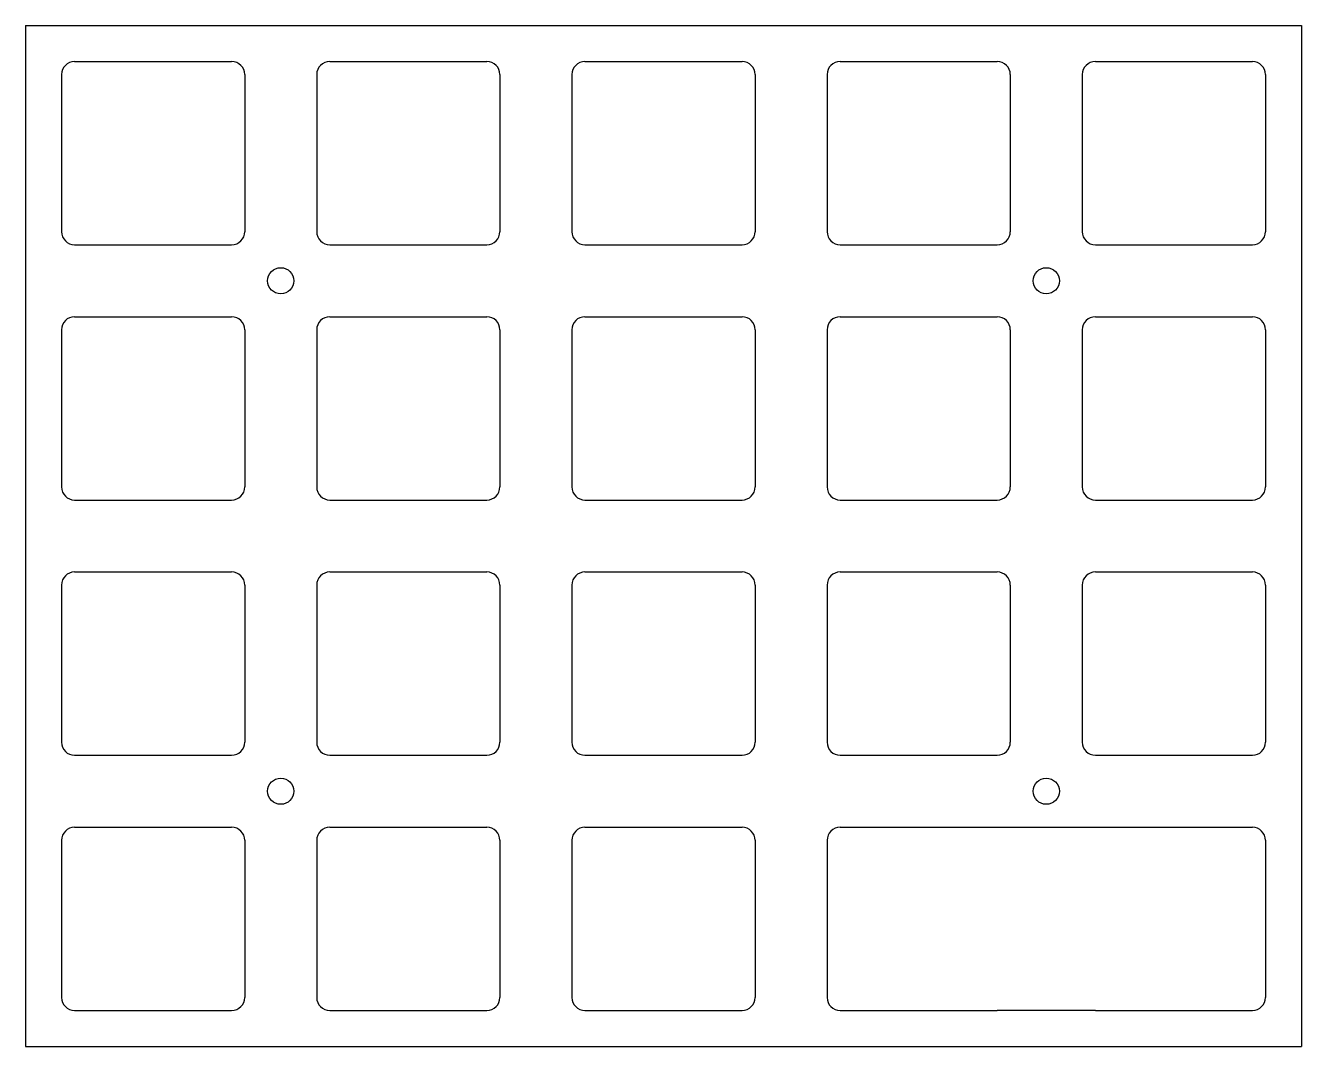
# Model space of a CAD drawing. Extents: x 0 to 97.5, y 0 to 78.
import ezdxf

# ---------------------------------------------------------------- set-up
doc = ezdxf.new("R2010")
doc.units = 0
doc.layers.get('0').update_dxf_attribs({"linetype": 'CONTINUOUS'})

msp = doc.modelspace()

# ---------------------------------------------------------------- linework, layer by layer
at = {"color": 1}
for p, q in [((0, 78), (97.5, 78)), ((0, 78), (0, 0)), ((97.5, 78), (97.5, 0)), ((3.75, 75.25), (15.75, 75.25)), ((23.25, 75.25), (35.25, 75.25)), ((42.75, 75.25), (54.75, 75.25)), ((62.25, 75.25), (74.25, 75.25)), ((81.75, 75.25), (93.75, 75.25)), ((2.75, 74.25), (2.75, 62.25)), ((16.75, 74.25), (16.75, 62.25)), ((22.25, 74.25), (22.25, 62.25)), ((36.25, 74.25), (36.25, 62.25)), ((41.75, 74.25), (41.75, 62.25)), ((55.75, 74.25), (55.75, 62.25)), ((61.25, 74.25), (61.25, 62.25)), ((75.25, 74.25), (75.25, 62.25)), ((80.75, 74.25), (80.75, 62.25)), ((94.75, 74.25), (94.75, 62.25)), ((3.75, 61.25), (15.75, 61.25)), ((23.25, 61.25), (35.25, 61.25)), ((42.75, 61.25), (54.75, 61.25)), ((62.25, 61.25), (74.25, 61.25)), ((81.75, 61.25), (93.75, 61.25)), ((3.75, 55.75), (15.75, 55.75)), ((23.25, 55.75), (35.25, 55.75)), ((42.75, 55.75), (54.75, 55.75)), ((62.25, 55.75), (74.25, 55.75)), ((81.75, 55.75), (93.75, 55.75)), ((2.75, 54.75), (2.75, 42.75)), ((16.75, 54.75), (16.75, 42.75)), ((22.25, 54.75), (22.25, 42.75)), ((36.25, 54.75), (36.25, 42.75)), ((41.75, 54.75), (41.75, 42.75)), ((55.75, 54.75), (55.75, 42.75)), ((61.25, 54.75), (61.25, 42.75)), ((75.25, 54.75), (75.25, 42.75)), ((80.75, 54.75), (80.75, 42.75)), ((94.75, 54.75), (94.75, 42.75)), ((3.75, 41.75), (15.75, 41.75)), ((23.25, 41.75), (35.25, 41.75)), ((42.75, 41.75), (54.75, 41.75)), ((62.25, 41.75), (74.25, 41.75)), ((81.75, 41.75), (93.75, 41.75)), ((3.75, 36.25), (15.75, 36.25)), ((23.25, 36.25), (35.25, 36.25)), ((42.75, 36.25), (54.75, 36.25)), ((62.25, 36.25), (74.25, 36.25)), ((81.75, 36.25), (93.75, 36.25)), ((2.75, 35.25), (2.75, 23.25)), ((16.75, 35.25), (16.75, 23.25)), ((22.25, 35.25), (22.25, 23.25)), ((36.25, 35.25), (36.25, 23.25)), ((41.75, 35.25), (41.75, 23.25)), ((55.75, 35.25), (55.75, 23.25)), ((61.25, 35.25), (61.25, 23.25)), ((75.25, 35.25), (75.25, 23.25)), ((80.75, 35.25), (80.75, 23.25)), ((94.75, 35.25), (94.75, 23.25)), ((3.75, 22.25), (15.75, 22.25)), ((23.25, 22.25), (35.25, 22.25)), ((42.75, 22.25), (54.75, 22.25)), ((62.25, 22.25), (74.25, 22.25)), ((81.75, 22.25), (93.75, 22.25)), ((3.75, 16.75), (15.75, 16.75)), ((23.25, 16.75), (35.25, 16.75)), ((42.75, 16.75), (54.75, 16.75)), ((62.25, 16.75), (74.25, 16.75)), ((74.25, 16.75), (81.75, 16.75)), ((81.75, 16.75), (93.75, 16.75)), ((2.75, 15.75), (2.75, 3.75)), ((16.75, 15.75), (16.75, 3.75)), ((22.25, 15.75), (22.25, 3.75)), ((36.25, 15.75), (36.25, 3.75)), ((41.75, 15.75), (41.75, 3.75)), ((55.75, 15.75), (55.75, 3.75)), ((61.25, 15.75), (61.25, 3.75)), ((94.75, 15.75), (94.75, 3.75)), ((3.75, 2.75), (15.75, 2.75)), ((23.25, 2.75), (35.25, 2.75)), ((42.75, 2.75), (54.75, 2.75)), ((62.25, 2.75), (74.25, 2.75)), ((81.75, 2.75), (74.25, 2.75)), ((81.75, 2.75), (93.75, 2.75)), ((0, 0), (97.5, 0))]:
    msp.add_line(p, q, dxfattribs=at)
for centre in [(19.5, 58.5), (78, 58.5), (19.5, 19.5), (78, 19.5)]:
    msp.add_circle(centre, 1, dxfattribs=at)
for centre, start, end in [((3.75, 74.25), 90, 180), ((15.75, 74.25), 0, 90), ((23.25, 74.25), 90, 180), ((35.25, 74.25), 0, 90), ((42.75, 74.25), 90, 180), ((54.75, 74.25), 0, 90), ((62.25, 74.25), 90, 180), ((74.25, 74.25), 0, 90), ((81.75, 74.25), 90, 180), ((93.75, 74.25), 0, 90), ((3.75, 62.25), 180, 270), ((15.75, 62.25), 270, 0), ((23.25, 62.25), 180, 270), ((35.25, 62.25), 270, 0), ((42.75, 62.25), 180, 270), ((54.75, 62.25), 270, 0), ((62.25, 62.25), 180, 270), ((74.25, 62.25), 270, 0), ((81.75, 62.25), 180, 270), ((93.75, 62.25), 270, 0), ((3.75, 54.75), 90, 180), ((15.75, 54.75), 0, 90), ((23.25, 54.75), 90, 180), ((35.25, 54.75), 0, 90), ((42.75, 54.75), 90, 180), ((54.75, 54.75), 0, 90), ((62.25, 54.75), 90, 180), ((74.25, 54.75), 0, 90), ((81.75, 54.75), 90, 180), ((93.75, 54.75), 0, 90), ((3.75, 42.75), 180, 270), ((15.75, 42.75), 270, 0), ((23.25, 42.75), 180, 270), ((35.25, 42.75), 270, 0), ((42.75, 42.75), 180, 270), ((54.75, 42.75), 270, 0), ((62.25, 42.75), 180, 270), ((74.25, 42.75), 270, 0), ((81.75, 42.75), 180, 270), ((93.75, 42.75), 270, 0), ((3.75, 35.25), 90, 180), ((15.75, 35.25), 0, 90), ((23.25, 35.25), 90, 180), ((35.25, 35.25), 0, 90), ((42.75, 35.25), 90, 180), ((54.75, 35.25), 0, 90), ((62.25, 35.25), 90, 180), ((74.25, 35.25), 0, 90), ((81.75, 35.25), 90, 180), ((93.75, 35.25), 0, 90), ((3.75, 23.25), 180, 270), ((15.75, 23.25), 270, 0), ((23.25, 23.25), 180, 270), ((35.25, 23.25), 270, 0), ((42.75, 23.25), 180, 270), ((54.75, 23.25), 270, 0), ((62.25, 23.25), 180, 270), ((74.25, 23.25), 270, 0), ((81.75, 23.25), 180, 270), ((93.75, 23.25), 270, 0), ((3.75, 15.75), 90, 180), ((15.75, 15.75), 0, 90), ((23.25, 15.75), 90, 180), ((35.25, 15.75), 0, 90), ((42.75, 15.75), 90, 180), ((54.75, 15.75), 0, 90), ((62.25, 15.75), 90, 180), ((93.75, 15.75), 0, 90), ((3.75, 3.75), 180, 270), ((15.75, 3.75), 270, 0), ((23.25, 3.75), 180, 270), ((35.25, 3.75), 270, 0), ((42.75, 3.75), 180, 270), ((54.75, 3.75), 270, 0), ((62.25, 3.75), 180, 270), ((93.75, 3.75), 270, 0)]:
    msp.add_arc(centre, 1, start, end, dxfattribs=at)

doc.saveas('drawing.dxf')
